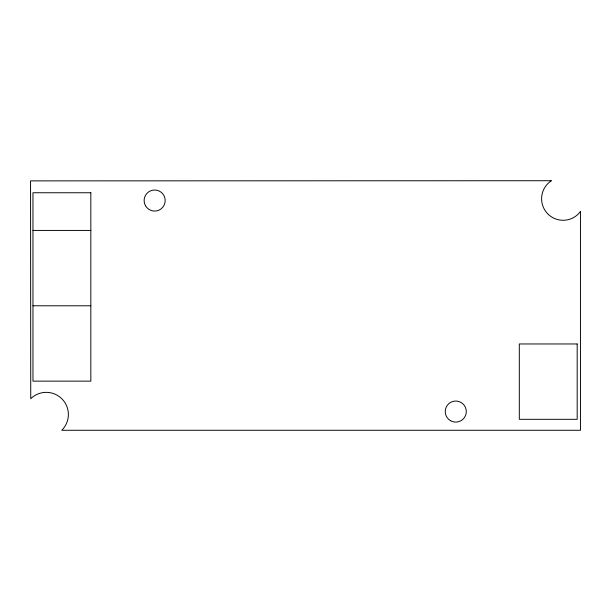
<?xml version="1.0" encoding="UTF-8"?>
<svg xmlns="http://www.w3.org/2000/svg" width="611" height="611" viewBox="0 0 611 611"><rect width="100%" height="100%" fill="white"/><g stroke="black" fill="none" stroke-linecap="round" stroke-linejoin="round"><path stroke-width="0.92" d="M551.389 180.726L30.55 180.879L30.741 398.693A22.126 22.126 0 0 1 62.039 398.975A22.126 22.126 0 0 1 61.749 430.274L580.45 430.274L580.45 211.498M32.963 230.423L90.833 230.423M32.963 305.783L90.833 305.783M580.29 211.719A21.515 21.515 0 0 1 547.464 213.537A21.515 21.515 0 0 1 551.168 180.879M90.833 192.748L32.963 192.748L32.963 381.134L90.833 381.134L90.833 192.748M577.181 343.962L519.304 343.962L519.304 419.314L577.181 419.314L577.181 343.962M450.513 420.689A10.524 10.524 0 0 0 466.3 411.57A10.524 10.524 0 0 0 450.513 402.45A10.524 10.524 0 0 0 450.513 420.689M145.533 205.8A10.524 10.524 0 0 0 163.771 205.8A10.524 10.524 0 0 0 154.652 190.013A10.524 10.524 0 0 0 145.533 205.8"/></g></svg>
